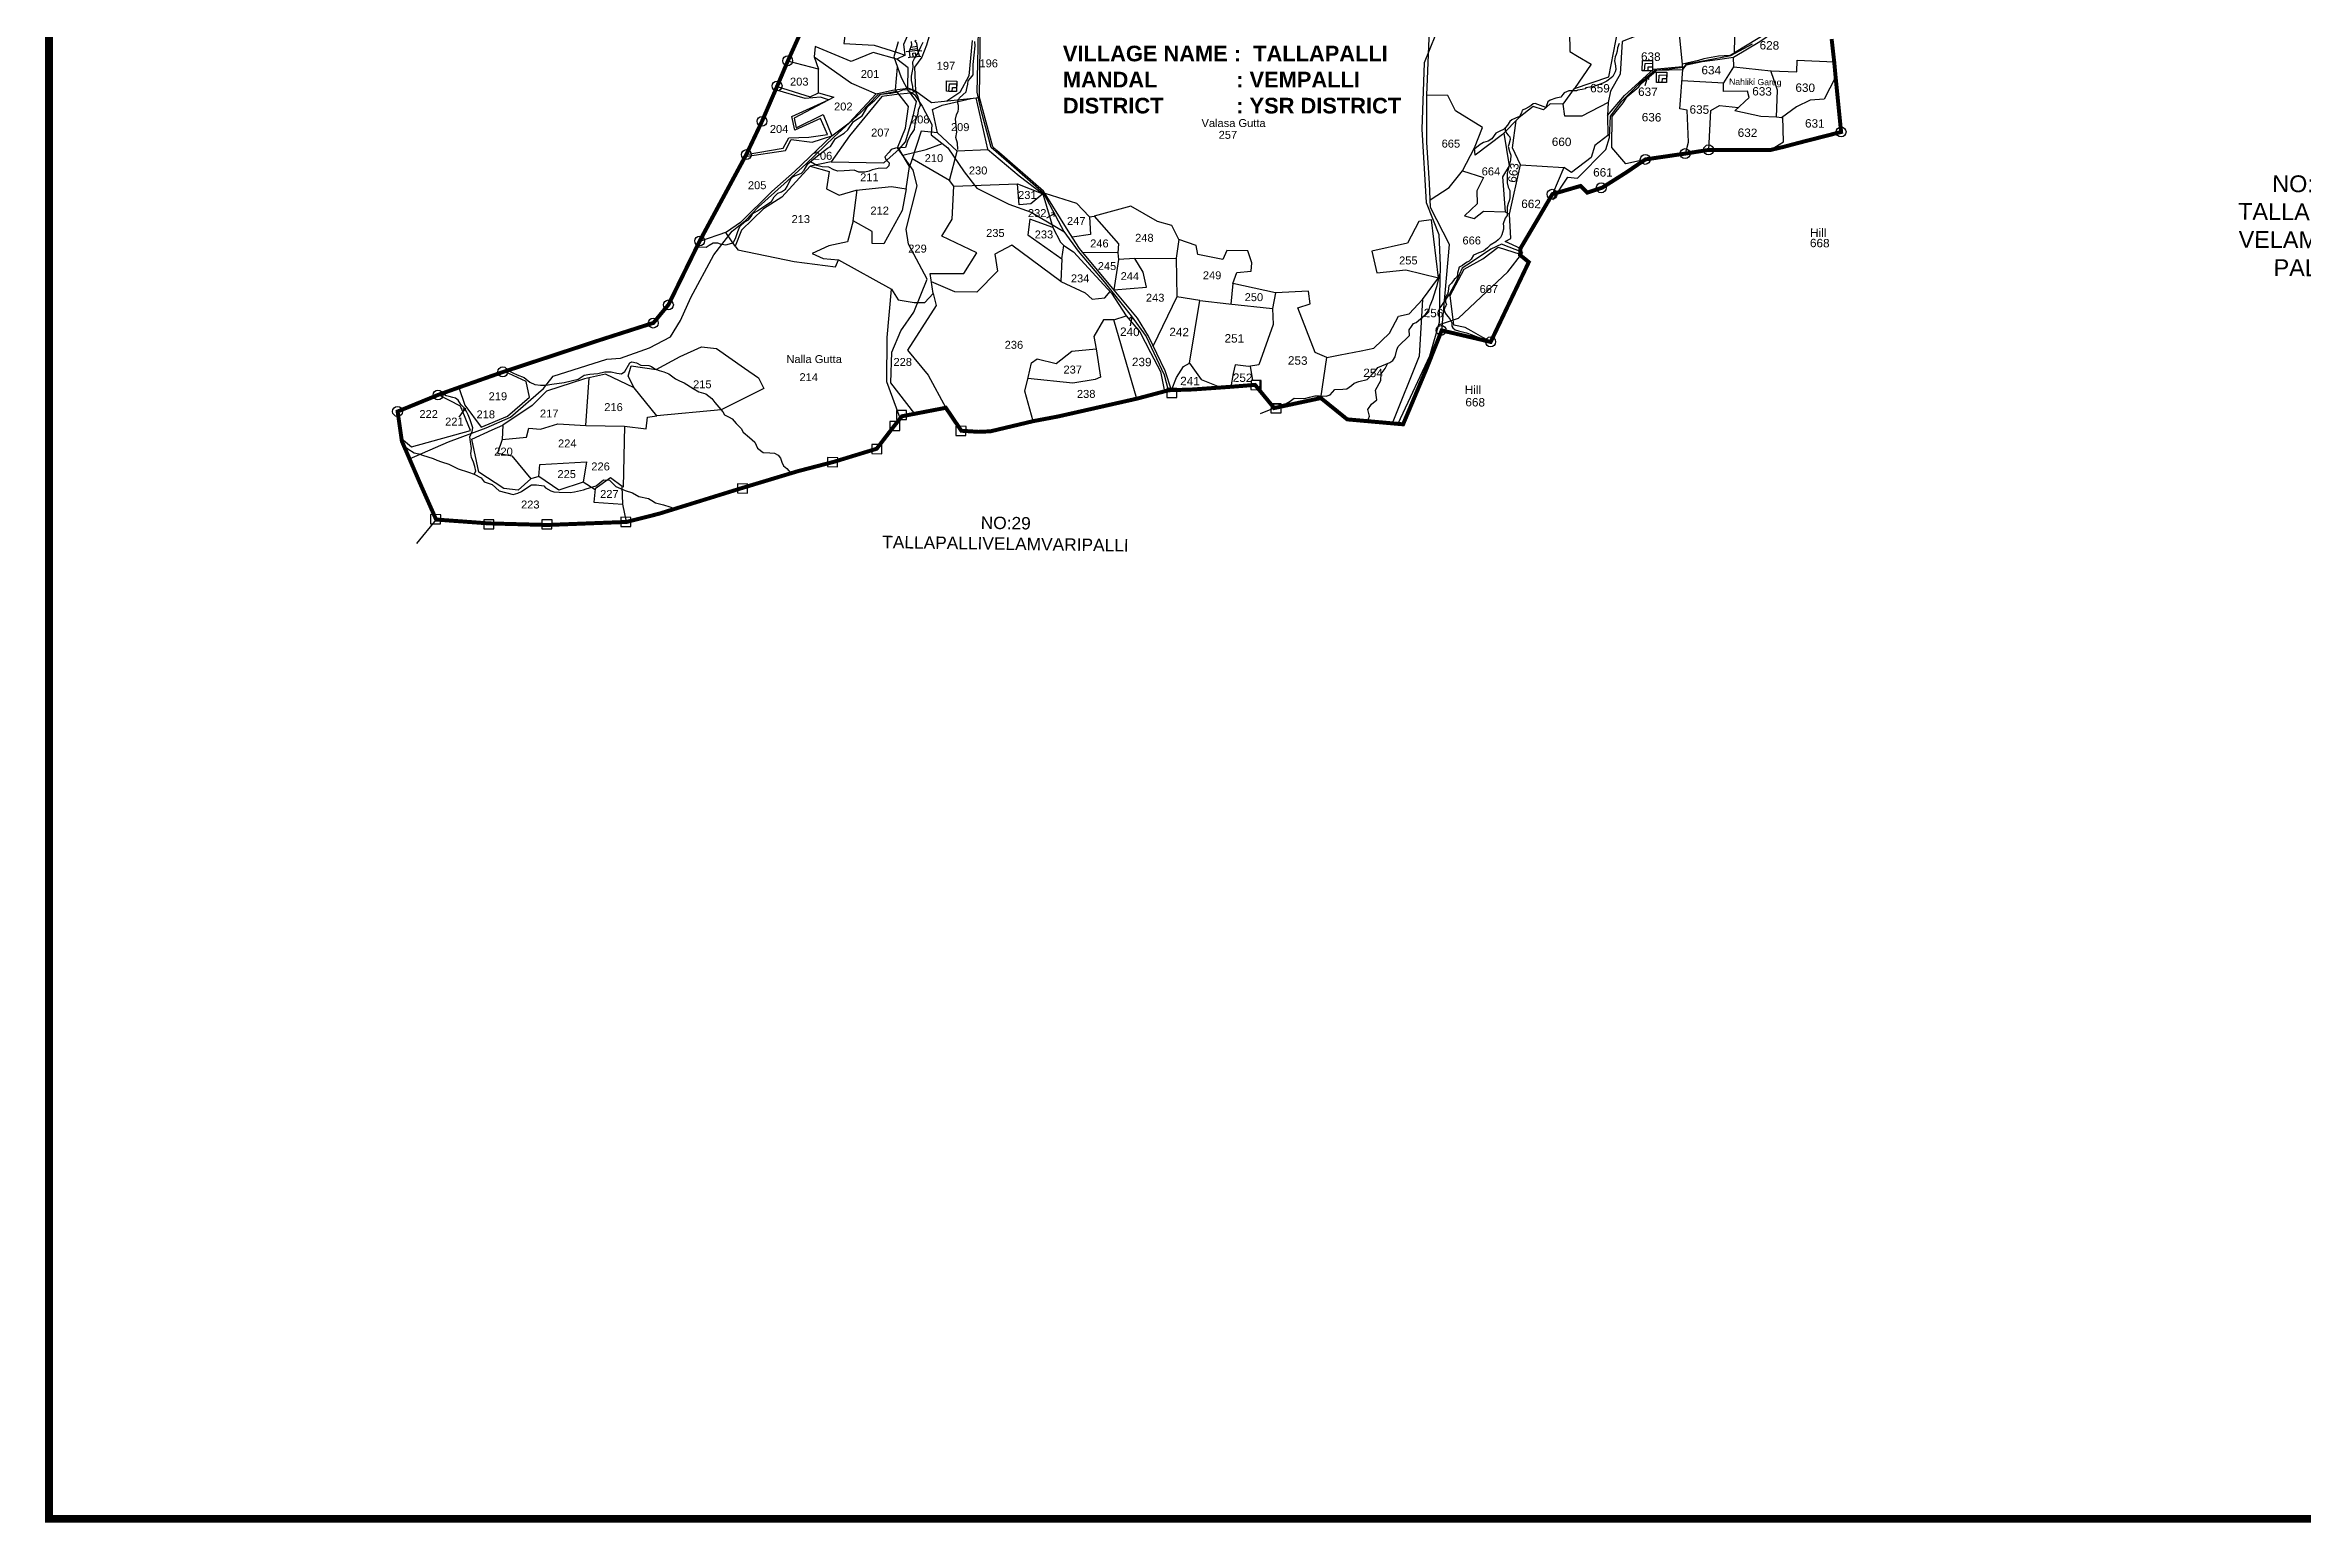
# Model space of a CAD drawing. Header units: inches. Extents: x 215816 to 245985, y 1583903 to 1595496.
# Drawn here: x 215816 to 221506, y 1584424 to 1588146 of the extents above; entities that cross this region are included whole.
import ezdxf

# ---------------------------------------------------------------- set-up
doc = ezdxf.new("R2010")
doc.units = ezdxf.units.IN
doc.header["$MEASUREMENT"] = 0
doc.linetypes.add('ACAD_ISO03W100', pattern=[30, 12, -18])
for name, color, linetype in [('BOUNDRY STONES', 240, 'Continuous'), ('DIMENSION', 7, 'Continuous'), ('PLOTS', 7, 'Continuous'), ('PLOTS NO', 7, 'Continuous'), ('ROADS', 1, 'Continuous'), ('STREAMS', 4, 'Continuous'), ('TEXT', 1, 'Continuous'), ('VILLAGE', 7, 'Continuous'), ('VILLAGE BOUNDRY', 5, 'Continuous'), ('wells', 7, 'Continuous')]:
    doc.layers.add(name, color=color, linetype=linetype)
doc.styles.get("Standard").update_dxf_attribs({"font": 'arial.ttf'})

# ---------------------------------------------------------------- blocks, each defined once
blk = doc.blocks.new('VBV BVB')
at = {"layer": 'wells'}
for points in [[(18263.9, 9973.8), (18300.3, 9973.8), (18300.3, 9936.9), (18263.9, 9936.9)], [(18274.1, 9963.3), (18300.3, 9964.6), (18300.3, 9936.9), (18272.6, 9936.9)], [(18285.1, 9951.1), (18300.3, 9951.1), (18300.3, 9936.9), (18285.1, 9936.9)]]:
    blk.add_lwpolyline(points, close=True, dxfattribs=at)
blk = doc.blocks.new('gdggfg')
at = {"layer": 'PLOTS NO'}
for points in [[(18497.2, 7814.7), (18501.3, 7805), (18512.2, 7809.6)], [(18501.3, 7805), (18515.5, 7835.3)]]:
    blk.add_lwpolyline(points, dxfattribs=at)

msp = doc.modelspace()

# ---------------------------------------------------------------- linework, layer by layer
at = {"color": 5, "const_width": 20}
msp.add_lwpolyline([(215826.3046, 1593914.89263), (229280.17091, 1593914.89263), (229280.17091, 1584434.03049), (215826.3046, 1584434.03049)], close=True, dxfattribs=at)
at = {"layer": 'BOUNDRY STONES'}
for points in [[(218880.77131, 1587301.36338), (218855.3079, 1587301.72183), (218854.98586, 1587278.84487), (218880.44927, 1587278.48643)], [(217987.24318, 1587225.92539), (217961.77977, 1587226.28384), (217961.45774, 1587203.40688), (217986.92115, 1587203.04844)], [(218668.45763, 1587281.44746), (218642.99422, 1587281.80591), (218642.67219, 1587258.92895), (218668.1356, 1587258.57051)], [(218931.11875, 1587242.93185), (218905.65534, 1587243.29029), (218905.33331, 1587220.41334), (218930.79672, 1587220.05489)], [(217970.41296, 1587198.19665), (217944.94954, 1587198.55509), (217944.62751, 1587175.67813), (217970.09092, 1587175.31969)], [(218137.17264, 1587185.93277), (218111.70923, 1587186.29121), (218111.38719, 1587163.41425), (218136.85061, 1587163.05581)], [(217925.16173, 1587140.16758), (217899.69832, 1587140.52603), (217899.37628, 1587117.64907), (217924.83969, 1587117.29063)], [(217813.51221, 1587107.28589), (217788.0488, 1587107.64433), (217787.72676, 1587084.76738), (217813.19018, 1587084.40893)], [(217586.80125, 1587040.82479), (217561.33784, 1587041.18324), (217561.0158, 1587018.30628), (217586.47921, 1587017.94784)], [(216813.13822, 1586963.44009), (216787.67481, 1586963.79854), (216787.35278, 1586940.92158), (216812.81619, 1586940.56314)], [(216947.43135, 1586950.66048), (216921.96794, 1586951.01892), (216921.6459, 1586928.14197), (216947.10932, 1586927.78353)], [(217093.76451, 1586950.71149), (217068.30109, 1586951.06993), (217067.97906, 1586928.19298), (217093.44247, 1586927.83454)], [(217292.56793, 1586956.79385), (217267.10452, 1586957.1523), (217266.78248, 1586934.27534), (217292.24589, 1586933.9169)]]:
    msp.add_lwpolyline(points, close=True, dxfattribs=at)
for points in [[(218913.49875, 1587232.21961), (218878.29523, 1587217.60761)], [(216801.59055, 1586951.37703), (216752.50042, 1586891.43908)]]:
    msp.add_lwpolyline(points, dxfattribs=at)
for centre in [(217687.51248, 1588106.99164), (217660.91226, 1588043.57928), (217622.93941, 1587954.64227), (220342.20148, 1587927.74686), (217583.41441, 1587870.76883), (219848.71383, 1587858.65862), (219949.18771, 1587873.26658), (220008.17516, 1587882.69522), (219737.76823, 1587787.0973), (219613.91537, 1587770.87409), (217465.59761, 1587653.1235), (217348.71732, 1587446.25263), (217386.97131, 1587492.05308), (219334.38587, 1587427.82207), (219458.86273, 1587398.98529), (216969.56154, 1587323.43504), (216704.30035, 1587223.66099), (216806.25883, 1587265.09962)]:
    msp.add_circle(centre, 12.44164, dxfattribs=at)
at = {"layer": 'PLOTS'}
for points in [[(218009.42704, 1588031.50963), (218049.87796, 1588001.63587), (218083.01662, 1588005.11145), (218170.55673, 1588014.29265), (218172.43545, 1588143.67731), (218173.04071, 1588185.35992), (218173.40445, 1588210.41062), (218182.98992, 1588254.29492), (218190.07558, 1588286.73455), (218175.5583, 1588317.91028), (218173.77294, 1588347.40562), (218165.90274, 1588426.57625), (218183.47683, 1588414.06469), (218193.47212, 1588392.46176), (218180.09191, 1588391.55507), (218174.21031, 1588340.17991)], [(219787.9977, 1588265.54503), (219727.78326, 1588265.54288), (219696.93175, 1588218.71708), (219678.95724, 1588220.96951), (219672.54363, 1588243.41745), (219676.92268, 1588283.16337), (219669.24415, 1588280.3632), (219656.13849, 1588279.63883), (219658.92745, 1588130.09528), (219677.68832, 1588119.10683), (219712.3709, 1588098.79286), (219670.53634, 1588037.67023), (219757.15071, 1588066.26116), (219780.33426, 1588187.43336), (219810.26697, 1588194.8281), (219836.18142, 1588223.12352), (219862.0342, 1588224.94087), (219913.17048, 1588265.66452), (219952.64493, 1588375.74448)], [(220073.96257, 1588127.52468), (220061.74415, 1588120.16435), (220033.25169, 1588118.48944), (219996.43004, 1588112.16081), (219982.53894, 1588107.56614), (219942.22072, 1588098.36899), (219933.99263, 1588181.76101), (219927.3384, 1588249.20183), (219930.10031, 1588264.96971)], [(219943.20593, 1588084.77459), (219952.24294, 1588097.08715), (219992.15657, 1588105.1154), (220031.0993, 1588110.54304), (220071.23811, 1588116.13739), (220137.20235, 1588155.599), (220185.50152, 1588188.5327), (220219.07859, 1588207.93838), (220255.73976, 1588237.11434), (220312.85324, 1588299.03411)], [(220305.68824, 1588300.71957), (220267.24746, 1588259.61855), (220238.0762, 1588228.42852), (220188.53885, 1588196.54501), (220073.96257, 1588127.52468), (220075.61241, 1588205.43467), (220053.43797, 1588279.53792)], [(218136.95282, 1588187.97605), (218079.28219, 1588204.30093), (218052.34107, 1588198.68419), (218036.97062, 1588146.26917), (218026.03107, 1588115.96781), (218007.13948, 1588091.29601), (218009.42704, 1588031.50963), (217990.16052, 1588038.32184), (217990.87973, 1588089.41354), (217962.67168, 1588110.76306), (217903.19381, 1588128.22541), (217847.29393, 1588105.39893), (217757.15145, 1588143.3249), (217754.45799, 1588116.65362), (217764.79263, 1588085.57451), (217687.7615, 1588106.18954)], [(217838.94211, 1588229.89775), (217829.28413, 1588150.23979), (217905.15282, 1588146.7736), (217964.44229, 1588127.84332), (217983.97693, 1588120.80981), (217962.67168, 1588110.76306)], [(217983.97693, 1588120.80981), (217980.0076, 1588148.77213), (217999.16368, 1588192.32435), (218003.54713, 1588209.26811), (218000.08527, 1588244.89928)], [(219927.3384, 1588249.20183), (219910.10931, 1588243.75581), (219867.62889, 1588211.92763), (219833.60129, 1588181.024), (219824.95685, 1588169.35446), (219790.84561, 1588155.83241), (219785.61412, 1588073.26005), (219761.40079, 1588030.40835), (219754.91387, 1588001.75834), (219753.16467, 1587969.17259), (219754.66865, 1587919.14015), (219721.31291, 1587893.81624), (219712.56582, 1587863.83873), (219662.9932, 1587825.84633), (219643.43746, 1587837.91293), (219614.63999, 1587771.10691)], [(218152.56, 1588158.1014), (218144.00127, 1588068.99397), (218121.26059, 1588026.90595), (218088.76112, 1588005.71393)], [(219335.74044, 1587427.78725), (219347.63653, 1587559.55551), (219355.28526, 1587644.27751), (219307.55094, 1587737.51148), (219304.91001, 1587798.47813), (219298.23375, 1587901.63423), (219297.97014, 1588020.39512), (219304.92198, 1588184.51689)], [(217660.64175, 1588042.1168), (217744.11669, 1588016.4204), (217765.53152, 1588026.61183), (217764.79263, 1588085.57451)], [(217754.45799, 1588116.65362), (217848.70271, 1588050.95093), (217910.4249, 1588023.88612), (217951.8646, 1588032.70546), (217990.16052, 1588038.32184)], [(219753.16467, 1587969.17259), (219796.19057, 1588019.72671), (219869.81161, 1588085.89663), (219942.47419, 1588092.47872), (219942.22072, 1588098.36899)], [(219849.05838, 1587858.65419), (219799.93215, 1587847.22367), (219764.64083, 1587888.80381), (219764.98322, 1587966.56505), (219793.31104, 1588001.08719), (219803.44109, 1588017.19122), (219832.76129, 1588041.73447), (219838.2974, 1588050.05994), (219874.60059, 1588080.36146), (219878.08537, 1588083.27014), (219909.0333, 1588083.98511), (219943.20593, 1588084.77459), (219942.50778, 1588092.48177)], [(219950.52622, 1587873.43691), (219957.4062, 1587902.31461), (219953.95528, 1587982.64432), (219936.00287, 1587985.94583), (219943.20593, 1588084.77459)], [(219941.21316, 1588057.43297), (220046.75289, 1588051.76472), (220072.05421, 1588091.78077), (220071.23811, 1588116.13739)], [(220072.05421, 1588091.78077), (220165.2613, 1588081.62726), (220230.89787, 1588079.48478), (220231.85227, 1588108.72387), (220324.85876, 1588104.7221)], [(220328.47063, 1588065.81221), (220299.49412, 1588010.71793), (220264.67645, 1588007.85432), (220229.96187, 1587990.66015), (220192.05586, 1587963.44988), (220179.26719, 1587965.15431), (220182.0498, 1588032.79797), (220165.2613, 1588081.62726)], [(217765.53152, 1588026.61183), (217803.748, 1588015.47765), (217703.49263, 1587962.31771), (217708.79925, 1587938.56548), (217776.72824, 1587971.43435), (217799.22187, 1587918.35053), (217842.32266, 1587950.66694), (217910.4249, 1588023.88612)], [(217997.41762, 1588025.75952), (217962.79012, 1588021.81732), (217924.71905, 1588017.48308), (217843.38447, 1587917.78587), (217796.78166, 1587852.12457), (217744.55027, 1587841.34286), (217792.01357, 1587828.27192), (217785.63561, 1587784.50882), (217817.33075, 1587768.70508), (217859.83797, 1587781.39548), (217949.27152, 1587790.10309), (217985.75613, 1587784.274), (217994.74715, 1587840.44385)], [(218065.25892, 1587925.87548), (218023.57037, 1587929.38978), (217999.46611, 1587855.00614), (217994.74715, 1587840.44385), (217968.60634, 1587884.10755), (217984.38117, 1587902.71125), (218002.97038, 1587963.79928), (218012.41303, 1588004.72938), (217997.41762, 1588025.75952), (218009.42704, 1588031.50963)], [(219754.91387, 1588001.75834), (219688.82479, 1587967.29585), (219646.238, 1587967.89533), (219642.06474, 1587997.9668), (219670.53634, 1588037.67023)], [(220179.26719, 1587965.15431), (220139.93018, 1587966.31773), (220074.54288, 1587980.65284), (220110.70895, 1588014.29004), (220106.67068, 1588030.81026), (220046.24973, 1588029.52662), (220046.07896, 1588037.5644), (220045.77616, 1588051.81718)], [(218193.20098, 1587883.01945), (218114.24891, 1587879.56118), (218065.25892, 1587925.87548), (218052.52961, 1587984.17973), (218077.06758, 1587995.57276), (218149.97979, 1588012.13454)], [(218162.05223, 1588013.4007), (218191.46351, 1587884.47798), (218271.13538, 1587817.59725), (218330.50865, 1587771.91035), (218356.13258, 1587687.37089), (218375.15058, 1587649.7889), (218383.38684, 1587641.99068), (218407.56977, 1587625.55503), (218445.67208, 1587584.56482), (218503.82048, 1587522.00918), (218540.65761, 1587464.80743), (218574.79008, 1587424.37877), (218601.84974, 1587372.07149), (218626.71152, 1587324.01279), (218636.94527, 1587274.28735)], [(218654.70872, 1587277.37309), (218639.25853, 1587326.04835), (218597.00807, 1587412.94794), (218568.80762, 1587458.39469), (218506.04542, 1587533.91665), (218422.57134, 1587634.36129), (218398.88686, 1587672.26978), (218332.48623, 1587778.5481), (218214.7125, 1587881.05162), (218204.52348, 1587889.91956), (218170.55673, 1588014.29265)], [(219642.06474, 1587997.9668), (219609.21446, 1587998.68111), (219592.45011, 1587983.29816), (219565.90727, 1587991.63438), (219530.89411, 1587964.25826), (219488.91644, 1587921.05512), (219419.85658, 1587869.65817), (219418.57468, 1587887.4388), (219438.9114, 1587938.90916), (219370.79461, 1587980.97187), (219351.10795, 1588019.22421), (219297.97014, 1588020.39512)], [(220008.83228, 1587882.63953), (220014.12179, 1587981.73183), (220035.66086, 1587994.84321), (220084.08367, 1587989.5265)], [(220164.0702, 1587882.33921), (220197.27201, 1587902.93422), (220195.07236, 1587965.61524)], [(217799.22187, 1587918.35053), (217704.31352, 1587827.80371), (217647.83358, 1587777.48523), (217568.62928, 1587699.80969), (217533.31618, 1587675.7272), (217465.16048, 1587651.75197)], [(217580.54402, 1587865.94376), (217682.21492, 1587881.0251), (217696.59544, 1587908.78474), (217749.29884, 1587901.95429), (217799.22187, 1587918.35053)], [(219388.25689, 1587829.83498), (219441.04083, 1587813.47302), (219424.31567, 1587779.10195), (219424.77035, 1587746.82999), (219393.08858, 1587716.6508), (219417.51275, 1587710.18192), (219441.36268, 1587728.22131), (219495.8854, 1587726.53505), (219506.83744, 1587720.86834), (219534.031, 1587844.933), (219514.40468, 1587887.47205), (219523.22384, 1587956.36407)], [(219492.7168, 1587924.96643), (219505.79369, 1587842.31476), (219489.16766, 1587814.98604), (219495.8854, 1587726.53505)], [(217852.65784, 1587703.6566), (217838.56411, 1587650.69288), (217791.56032, 1587640.9216), (217748.86374, 1587621.54466), (217777.33888, 1587608.93502), (217815.93542, 1587605.28401), (217949.32252, 1587531.35811), (217965.60904, 1587504.93548), (218006.16052, 1587498.14925), (218033.47522, 1587497.76474), (218054.45887, 1587520.99904), (218046.98901, 1587570.85574), (218131.17236, 1587571.00264), (218164.40459, 1587623.44317), (218076.14502, 1587665.08561), (218101.84242, 1587707.68649), (218106.35445, 1587791.53064), (218095.4347, 1587805.31922), (218001.09143, 1587860.02174)], [(217796.78166, 1587852.12457), (217929.51616, 1587849.78376), (217968.60634, 1587884.10755)], [(218095.4347, 1587805.31922), (218114.24891, 1587879.56118)], [(219306.72694, 1587756.53365), (219354.57303, 1587788.04628), (219388.25689, 1587829.83498), (219418.57468, 1587887.4388)], [(217744.55027, 1587841.34286), (217672.94005, 1587763.81859), (217626.46626, 1587734.40014), (217571.32338, 1587680.15419), (217555.16518, 1587639.94829), (217561.58045, 1587630.83792), (217703.61548, 1587601.52575), (217807.89125, 1587587.65533), (217815.93542, 1587605.28401)], [(218106.35445, 1587791.53064), (218266.8239, 1587796.88772), (218330.50865, 1587771.91035), (218300.2317, 1587746.69785), (218271.05316, 1587743.91227), (218266.8239, 1587796.88772)], [(219534.031, 1587844.933), (219643.43746, 1587837.91293)], [(217985.75613, 1587784.274), (217976.10169, 1587729.66673), (217930.05339, 1587646.30842), (217900.51488, 1587646.50231), (217900.71734, 1587677.34596), (217852.65784, 1587703.6566), (217862.46824, 1587781.65157)], [(218335.69993, 1587773.40437), (218415.03375, 1587748.18942), (218448.53222, 1587713.99654), (218450.27961, 1587669.32682), (218404.57937, 1587663.15855)], [(218673.1781, 1587656.59743), (218655.49149, 1587691.75241), (218619.48248, 1587702.63403), (218552.31569, 1587740.63727), (218459.52838, 1587715.7138)], [(218356.13258, 1587687.37089), (218297.97352, 1587707.87433), (218292.80494, 1587668.88167), (218378.66065, 1587608.36464), (218383.38684, 1587641.99068)], [(218448.53222, 1587713.99654), (218459.52838, 1587715.7138), (218521.28177, 1587646.21442), (218519.7724, 1587623.33876), (218430.76858, 1587624.49753)], [(219287.64261, 1587505.96686), (219327.30013, 1587560.32118), (219309.67273, 1587706.23281), (219277.78017, 1587702.37991), (219249.75394, 1587647.25217), (219159.87457, 1587627.28946), (219171.96444, 1587572.85645), (219244.94759, 1587580.16238), (219327.30013, 1587560.32118)], [(219534.0275, 1587634.1504), (219496.00122, 1587651.78274), (219509.60822, 1587659.49255), (219506.83744, 1587720.86834)], [(217555.16518, 1587639.94829), (217531.57487, 1587674.53968)], [(218375.5591, 1587550.78666), (218252.35967, 1587642.90224), (218209.95894, 1587619.69404), (218216.03796, 1587577.11525), (218164.29947, 1587524.36455), (218108.66, 1587525.37021), (218050.07891, 1587550.23259)], [(218809.5874, 1587546.03988), (218819.47583, 1587573.68683), (218855.88543, 1587576.99959), (218857.37728, 1587598.01783), (218846.79897, 1587628.29107), (218793.93979, 1587629.03515), (218784.04949, 1587606.22253), (218721.30957, 1587618.82073), (218716.61315, 1587642.07774), (218673.1781, 1587656.59743), (218666.51792, 1587610.08471)], [(219459.22731, 1587398.86341), (219439.36236, 1587410.07033), (219409.57244, 1587426.87649), (219395.08614, 1587435.04902), (219366.13422, 1587440.9723), (219357.15511, 1587516.16008), (219392.41078, 1587582.20922), (219439.26738, 1587608.00272), (219477.86437, 1587637.52327), (219533.42139, 1587619.57133)], [(218378.66065, 1587608.36464), (218375.5591, 1587550.78666), (218436.82908, 1587522.78192), (218454.63179, 1587506.51289), (218486.95777, 1587509.83999), (218500.1272, 1587525.98238)], [(218519.7724, 1587623.33876), (218521.19818, 1587606.45798), (218509.22323, 1587530.09279), (218591.96781, 1587536.52908), (218583.23377, 1587574.4104), (218562.09264, 1587608.66675), (218521.19818, 1587606.45798)], [(218562.09264, 1587608.66675), (218666.51792, 1587610.08471), (218667.84124, 1587512.6291), (218608.74691, 1587388.80381)], [(217971.38212, 1587206.49557), (217937.01242, 1587298.30304), (217938.4781, 1587410.35022), (217949.32252, 1587531.35811)], [(218054.45887, 1587520.99904), (218061.54484, 1587490.80433), (217989.59888, 1587378.00917), (218041.91656, 1587314.97901), (218086.07654, 1587232.92966)], [(218700.14764, 1587345.50556), (218725.93972, 1587502.83041), (218667.84497, 1587512.35456)], [(218917.14881, 1587522.53022), (218809.5874, 1587546.03988), (218803.973, 1587494.35401)], [(219031.21378, 1587257.43887), (219046.43413, 1587359.72066), (219016.94955, 1587372.47997), (218972.8407, 1587484.9912), (219004.31479, 1587494.58962), (218999.9865, 1587527.10212), (218917.14881, 1587522.53022), (218909.28374, 1587482.91458)], [(218509.62188, 1587454.30441), (218483.83246, 1587454.19889), (218459.10358, 1587412.8432), (218464.94298, 1587381.49238)], [(218567.02814, 1587255.80643), (218509.62188, 1587454.30441), (218540.65761, 1587464.80743)], [(218725.93972, 1587502.83041), (218798.94178, 1587494.90053), (218909.28374, 1587482.91458), (218910.9536, 1587442.36558), (218875.22769, 1587341.35936), (218848.97225, 1587337.20682), (218815.45258, 1587341.48682), (218809.90266, 1587319.43007), (218804.6827, 1587285.85542)], [(219046.43413, 1587359.72066), (219079.72471, 1587366.17961), (219132.60236, 1587376.43878), (219164.9615, 1587382.71701), (219204.57314, 1587421.11426), (219226.6956, 1587463.40112), (219253.33842, 1587469.78081), (219287.64261, 1587505.96686), (219278.86888, 1587362.90439), (219210.92154, 1587193.73956)], [(217300.746, 1587283.47022), (217285.36464, 1587312.45115), (217293.44874, 1587338.41756), (217355.8066, 1587329.45861), (217416.18158, 1587362.40282), (217470.18014, 1587386.25362), (217507.97902, 1587382.04832), (217578.95531, 1587332.56199), (217613.66444, 1587308.36197), (217627.12193, 1587281.56009), (217520.08729, 1587227.81691), (217357.45822, 1587212.87969)], [(218306.58641, 1587199.34344), (218285.52555, 1587275.07736), (218293.47495, 1587309.29596), (218302.03333, 1587346.34871), (218316.67095, 1587355.96075), (218363.76296, 1587344.77844), (218403.9604, 1587375.53701), (218464.94298, 1587381.49238), (218476.09703, 1587309.80356), (218462.45401, 1587304.38525), (218405.95528, 1587295.36248), (218292.85108, 1587306.61049)], [(218654.70872, 1587277.37309), (218667.71856, 1587308.83266), (218685.26096, 1587336.90879), (218700.14764, 1587345.50556), (218729.57644, 1587304.39177), (218779.76548, 1587284.09773)], [(216858.7351, 1587284.06535), (216874.25475, 1587239.83329), (216915.36287, 1587184.33294), (216981.62184, 1587212.09117), (217036.70841, 1587259.7815), (217028.16036, 1587299.49359), (216973.86093, 1587324.37323)], [(217276.29855, 1587186.42736), (217330.53436, 1587180.19924), (217333.86578, 1587209.20993), (217357.45822, 1587212.87969), (217300.746, 1587283.47022), (217228.45023, 1587317.54737), (217175.59636, 1587306.24413), (217079.58603, 1587274.53619), (217043.79088, 1587238.30732), (216969.35734, 1587189.44505)], [(217178.91213, 1587188.71459), (217187.15792, 1587308.71666)], [(218877.71695, 1587275.66531), (218878.47139, 1587301.0902), (218859.64732, 1587301.64878), (218853.90022, 1587337.98622)], [(216714.30771, 1587155.25378), (216739.81221, 1587134.63129), (216887.92729, 1587175.77865), (216863.06289, 1587237.10902), (216807.48651, 1587265.75377)], [(217060.38794, 1587060.13671), (217040.02441, 1587053.77291), (217008.67631, 1587025.12108), (216971.83391, 1587029.53406), (216909.60755, 1587070.72797), (216891.26327, 1587154.21442), (216942.47542, 1587177.31779), (216969.35734, 1587189.44505), (216967.8077, 1587153.13692), (216955.86531, 1587118.94319), (216991.98152, 1587111.79148), (217040.02441, 1587053.77291)], [(216967.8077, 1587153.13692), (217029.64393, 1587159.17819), (217035.00822, 1587182.01061), (217064.31045, 1587179.30739), (217108.05021, 1587192.66548), (217178.91213, 1587188.71459), (217276.29855, 1587186.42736), (217272.68997, 1587032.78015)], [(217202.26782, 1587026.22558), (217172.49657, 1587045.27197), (217110.78118, 1587025.0654), (217060.38794, 1587060.13671), (217062.86959, 1587089.88207), (217180.32961, 1587096.93367), (217172.49657, 1587045.27197)], [(217281.67587, 1586945.40823), (217271.92652, 1586989.74667), (217270.4927, 1587034.43738), (217240.78023, 1587056.84722), (217202.56334, 1587028.75031), (217198.65492, 1586995.35973), (217271.92652, 1586989.74667)]]:
    msp.add_lwpolyline(points, dxfattribs=at)
at = {"layer": 'PLOTS NO'}
for points in [[(216875.15458, 1587232.34994), (216858.55816, 1587209.51676)], [(216869.33989, 1587230.55186), (216875.15458, 1587232.34994), (216875.11487, 1587224.06897)]]:
    msp.add_lwpolyline(points, dxfattribs=at)
at = {"layer": 'ROADS', "color": 1}
for points in [[(217966.29975, 1588154.66767), (217954.87939, 1588117.03554), (217973.11869, 1588064.91196), (217991.29992, 1588030.97194), (218007.43133, 1588022.53397), (218026.59594, 1587993.13482), (218051.20306, 1587946.36969), (218048.97341, 1587920.30475), (218091.39885, 1587887.8267), (218132.2407, 1587827.71261), (218164.21115, 1587786.31764), (218244.51454, 1587745.63212), (218301.20337, 1587725.76817), (218383.28916, 1587677.28482), (218419.45967, 1587627.66591), (218485.07976, 1587550.37805), (218552.82645, 1587464.46333), (218591.06108, 1587412.47575), (218636.65636, 1587316.05806), (218646.31617, 1587277.05738)], [(218385.10503, 1587674.79379), (218333.08635, 1587773.16247), (218251.05018, 1587844.56206), (218200.49419, 1587888.5631), (218174.99922, 1587981.44574), (218165.47807, 1588028.25749), (218166.7034, 1588100.85805), (218168.11754, 1588184.64531)], [(219319.69312, 1588172.49013), (219291.65874, 1588101.92708), (219285.51642, 1587934.62593), (219296.76021, 1587750.07925), (219314.49862, 1587705.36457), (219328.58184, 1587669.8638), (219331.83564, 1587590.99358), (219330.38479, 1587516.23054), (219329.05918, 1587447.92123), (219305.1275, 1587363.27922), (219256.24787, 1587258.55431), (219224.91261, 1587192.50242)], [(219615.63362, 1587756.66582), (219653.4553, 1587814.02918), (219678.28768, 1587810.98231), (219749.71116, 1587883.38048), (219758.95357, 1587913.65369), (219761.26637, 1587967.63991), (219789.53308, 1588005.39175), (219836.87891, 1588052.45958), (219872.89531, 1588083.38853), (219908.59478, 1588087.03433), (219930.67319, 1588089.28908), (219945.06917, 1588090.75926), (219952.46108, 1588099.26887), (220003.36622, 1588108.71737), (220064.64395, 1588120.09112), (220119.26813, 1588149.76338)], [(219327.30029, 1587441.70036), (219377.80667, 1587458.49234), (219448.85673, 1587525.11562), (219502.5834, 1587575.49485), (219539.92136, 1587623.98208), (219486.83656, 1587645.01635), (219459.17007, 1587632.2789), (219410.911, 1587599.94211), (219387.65078, 1587584.88567), (219372.49077, 1587550.73947), (219355.53096, 1587520.07913), (219329.72199, 1587482.07588)]]:
    msp.add_lwpolyline(points, dxfattribs=at)
at = {"layer": 'ROADS'}
for points in [[(218007.80578, 1587217.86068), (217947.30276, 1587296.15698), (217950.21786, 1587373.00628), (217972.52249, 1587427.1563), (218005.78559, 1587473.736), (218039.04244, 1587557.02342), (217991.67311, 1587645.01916), (217986.2505, 1587683.08295), (218013.93353, 1587792.34445), (218003.94752, 1587831.84548), (217964.58757, 1587887.45317), (217984.80731, 1587937.67755), (217991.98306, 1587991.58287), (217958.90385, 1588033.73782), (217963.99904, 1588090.97375)], [(216734.34344, 1587104.65748), (216832.92589, 1587146.77134), (216927.48412, 1587182.14773), (216989.21952, 1587209.52982), (217071.91288, 1587281.44764), (217096.47466, 1587312.62419), (217231.50985, 1587355.27399), (217266.09556, 1587358.05831), (217339.72015, 1587383.7862), (217392.53097, 1587411.88873), (217417.2353, 1587453.1742), (217443.20459, 1587510.76191), (217501.63034, 1587617.88132), (217548.04069, 1587677.89365), (217581.60821, 1587704.90483), (217613.95821, 1587739.07972), (217678.74879, 1587797.43215), (217733.11586, 1587846.39684), (217804.97655, 1587915.72059), (217871.68659, 1587976.68545), (217914.73674, 1588021.55578), (217961.51244, 1588030.41352)], [(217583.06688, 1587870.62222), (217676.22675, 1587887.20868), (217690.24582, 1587912.77444), (217740.6573, 1587914.48961), (217788.10649, 1587921.399), (217770.46077, 1587961.65597), (217705.6971, 1587932.25815), (217698.28424, 1587966.30917), (217790.20847, 1588008.29838), (217770.02795, 1588015.49257), (217731.73435, 1588012.0914), (217657.12342, 1588033.98187)], [(217977.66205, 1587868.98156), (218036.18501, 1587883.22193), (218077.43899, 1587898.51342)]]:
    msp.add_lwpolyline(points, dxfattribs=at)
at = {"layer": 'STREAMS', "color": 4}
for points in [[(218003.70888, 1588031.60571), (218002.72729, 1588042.37799), (217999.53568, 1588057.14497), (217999.97836, 1588068.46349), (218000.93963, 1588076.37723), (218003.9671, 1588090.20732), (218003.31662, 1588104.37232), (218007.40555, 1588113.09138), (218015.51547, 1588125.71744), (218022.8313, 1588142.31835), (218028.65549, 1588153.56102)], [(218116.12989, 1587883.57123), (218115.2321, 1587899.93099), (218110.91106, 1587913.52041), (218114.20699, 1587927.28445), (218110.16149, 1587960.42161), (218113.13197, 1587971.08994), (218116.92431, 1587980.05568), (218118.40162, 1587984.82621), (218117.6946, 1587994.70075), (218115.28777, 1588004.0356), (218120.78786, 1588014.10462), (218137.06998, 1588028.81328), (218139.16684, 1588037.52094), (218141.57726, 1588048.47901), (218142.2601, 1588056.92481), (218147.98667, 1588063.04479), (218154.59479, 1588071.68904), (218155.24833, 1588097.77822), (218160.42221, 1588144.77369), (218158.88503, 1588155.78734)], [(219782.71892, 1588150.97137), (219778.66189, 1588139.3554), (219777.86579, 1588130.90783), (219775.55138, 1588122.81998), (219772.93178, 1588117.10484), (219771.09172, 1588106.64191), (219773.46371, 1588094.76622), (219774.34338, 1588085.11082), (219773.24227, 1588079.03604), (219766.79618, 1588067.37886), (219762.68665, 1588064.05327), (219751.5666, 1588055.75095), (219741.85046, 1588050.98169), (219717.00731, 1588041.85751), (219709.20534, 1588040.78318), (219698.68584, 1588039.07033), (219697.62741, 1588036.04004), (219689.31299, 1588034.63449), (219679.1344, 1588033.08605), (219675.55875, 1588031.6138), (219656.35252, 1588031.00235), (219644.44102, 1588026.60233), (219641.33039, 1588022.07835), (219636.16005, 1588015.55329), (219623.08762, 1588012.86135), (219608.79491, 1588007.64887), (219603.48636, 1588003.32503), (219597.87273, 1587989.36248), (219571.57652, 1587999.4703), (219566.14403, 1587998.36262), (219561.0094, 1587994.37468), (219556.223, 1587991.05853), (219545.13391, 1587984.95514), (219538.84073, 1587982.84445), (219536.71692, 1587976.27651), (219532.01636, 1587967.038), (219521.79253, 1587962.2758), (219512.59617, 1587958.34504), (219507.6309, 1587954.35473), (219501.6833, 1587944.72292), (219496.52981, 1587939.38179), (219491.71704, 1587934.20508), (219481.83888, 1587929.94557), (219471.94405, 1587924.50214), (219462.27107, 1587910.76586), (219452.53827, 1587904.81259), (219440.80546, 1587901.08666), (219432.26948, 1587895.96236), (219419.42605, 1587885.48511)], [(217457.17804, 1587636.0768), (217465.35392, 1587638.48693), (217482.46851, 1587637.6848), (217489.2763, 1587642.6395), (217500.02574, 1587648.38031), (217510.41171, 1587648.23411), (217517.39755, 1587645.8912), (217531.68155, 1587643.44546), (217546.89837, 1587647.43994), (217551.72959, 1587651.58069), (217555.76978, 1587659.38004), (217562.19795, 1587677.24676), (217566.58223, 1587689.53059), (217579.72596, 1587701.02864), (217589.07195, 1587706.7893), (217595.3619, 1587714.83763), (217599.39833, 1587722.35648), (217611.57096, 1587729.48023), (217624.89019, 1587738.2713), (217632.82465, 1587743.4907), (217646.98983, 1587752.55042), (217653.32717, 1587763.96508), (217662.44377, 1587773.37651), (217671.76212, 1587777.17345), (217681.9659, 1587784.04436), (217686.55193, 1587790.7137), (217695.52602, 1587809.94747), (217700.93035, 1587814.92184), (217705.18038, 1587817.66788), (217722.20236, 1587824.28867), (217728.75706, 1587831.21094), (217738.52594, 1587847.06653), (217758.70035, 1587864.17862), (217788.22056, 1587887.05128), (217795.5819, 1587891.43698), (217808.2171, 1587911.4609), (217829.74362, 1587924.90632), (217839.1212, 1587932.91119), (217853.23067, 1587954.42729), (217875.60709, 1587968.42196), (217889.70891, 1587992.91455), (217907.32932, 1588008.09849), (217922.13493, 1588022.76085), (217947.16442, 1588025.77551), (217964.89576, 1588028.89281), (217977.5943, 1588033.48394), (217992.76787, 1588034.39268), (218001.74231, 1588033.70522), (218009.24617, 1588028.2685), (218015.00248, 1588018.36714), (218020.11065, 1588002.30213), (218021.68426, 1587994.42375), (218016.1812, 1587982.43623), (218015.77429, 1587973.46331), (218008.4842, 1587954.20593), (218005.95838, 1587934.32018), (217997.91712, 1587921.5267), (217990.41757, 1587907.32262), (217984.54012, 1587888.51562), (217959.53414, 1587887.18408), (217947.97824, 1587883.97985), (217943.66898, 1587877.02596), (217932.26727, 1587864.84091), (217934.69885, 1587858.0727), (217943.29384, 1587850.37604), (217942.06055, 1587842.53709), (217936.63647, 1587836.1601), (217915.28765, 1587835.3383), (217900.36716, 1587832.46198), (217893.30234, 1587829.19444), (217882.03489, 1587826.54727), (217867.15389, 1587826.4761), (217855.14711, 1587831.13444), (217843.63447, 1587831.01594), (217829.57591, 1587829.5303), (217813.5643, 1587828.914), (217803.50662, 1587832.42258), (217790.96208, 1587838.77194), (217774.69343, 1587839.84263), (217760.70201, 1587843.12602), (217744.8286, 1587852.32802)], [(219495.5071, 1587938.88871), (219495.91717, 1587931.94668), (219499.37377, 1587924.96184), (219502.84942, 1587919.33011), (219507.37141, 1587915.88301), (219508.11524, 1587908.59793), (219504.5518, 1587895.95998), (219502.95473, 1587890.738), (219506.34228, 1587878.84802), (219510.27086, 1587869.31891), (219509.41373, 1587856.70469), (219500.8137, 1587822.99058), (219500.95223, 1587808.77793), (219500.99759, 1587799.98017), (219503.04313, 1587788.95498), (219507.49369, 1587780.43356), (219507.55095, 1587772.48146), (219507.47769, 1587767.81155), (219507.56115, 1587761.7201), (219505.59954, 1587754.64232), (219502.96309, 1587747.74325), (219500.45808, 1587738.13549), (219500.65832, 1587728.32053), (219500.84446, 1587717.49064), (219495.66954, 1587710.62731), (219490.39206, 1587696.49081), (219491.64985, 1587690.15238), (219491.55223, 1587683.21758), (219489.05675, 1587674.28637), (219487.10924, 1587668.22351), (219483.80545, 1587662.01052), (219478.30153, 1587655.82851), (219471.80109, 1587651.0139), (219457.46535, 1587642.75693), (219451.10807, 1587636.07937), (219441.30714, 1587627.17711), (219429.23581, 1587623.45596), (219415.77962, 1587617.5551), (219409.70848, 1587607.15164), (219404.90047, 1587602.31329), (219399.78508, 1587599.67846), (219393.46809, 1587595.8763), (219388.49805, 1587591.5477), (219379.9716, 1587587.10004), (219375.34136, 1587572.06254), (219375.25803, 1587566.14256), (219371.96376, 1587560.60613), (219367.49428, 1587555.76293), (219360.09048, 1587546.90091), (219353.89779, 1587539.88269), (219352.97282, 1587534.3129), (219352.15285, 1587525.09521), (219350.04332, 1587519.54218), (219347.26883, 1587514.84425), (219345.32371, 1587508.95048), (219345.01407, 1587498.97357), (219347.47176, 1587493.18695), (219346.41334, 1587490.15667), (219343.65075, 1587486.30456), (219341.71278, 1587480.91825), (219342.8118, 1587474.81241), (219346.94526, 1587467.81805), (219351.77244, 1587461.99816), (219357.09559, 1587455.32531), (219361.37765, 1587446.89306), (219361.09657, 1587438.94581), (219363.90946, 1587434.33844), (219369.25385, 1587429.18796), (219377.85204, 1587426.69843), (219398.41862, 1587422.07745), (219412.1596, 1587417.01209), (219420.77862, 1587413.64278), (219459.57218, 1587399.02222)], [(218906.9656, 1587240.0209), (218917.07548, 1587243.1412), (218932.00849, 1587241.02778), (218943.75006, 1587244.12512), (218953.89055, 1587249.42007), (218964.33357, 1587256.88576), (218989.89734, 1587256.25405), (219002.4627, 1587259.88351), (219016.38419, 1587263.22203), (219028.08386, 1587263.3292), (219044.39597, 1587262.55576), (219054.50202, 1587265.40426), (219066.66111, 1587278.82722), (219086.53988, 1587280.17866), (219096.88342, 1587280.57687), (219108.15386, 1587288.84659), (219115.30997, 1587294.7272), (219126.53066, 1587299.46314), (219148.08341, 1587303.78177), (219168.24899, 1587325.5204), (219174.907, 1587334.67073), (219205.27452, 1587346.74984), (219212.96318, 1587351.80736), (219218.26504, 1587361.24864), (219222.59366, 1587378.86013), (219225.70814, 1587387.51652), (219255.00024, 1587414.67814), (219254.12283, 1587429.64402), (219259.95323, 1587437.99032), (219264.68429, 1587445.53642), (219271.79448, 1587448.15514), (219293.84719, 1587467.00071), (219303.83419, 1587480.7262), (219306.96398, 1587490.46992), (219313.45319, 1587506.96337), (219321.13778, 1587531.05277), (219324.27503, 1587541.34011), (219330.66803, 1587569.91506)], [(216980.2332, 1587328.01768), (216994.91593, 1587321.1224), (217005.71506, 1587315.6752), (217023.47664, 1587309.57257), (217037.53116, 1587297.66961), (217049.99134, 1587291.36295), (217064.74859, 1587289.76171), (217078.68914, 1587289.56547), (217092.95548, 1587292.70899), (217124.24495, 1587296.72763), (217159.77945, 1587305.14561), (217174.98034, 1587315.24333), (217188.68123, 1587317.83739), (217209.3367, 1587319.2188), (217226.96059, 1587323.15114), (217242.86068, 1587323.48465), (217256.75809, 1587320.22343), (217268.72716, 1587318.66144), (217277.45279, 1587324.39121), (217290.03023, 1587346.23098), (217294.52259, 1587348.39733), (217306.20118, 1587346.00334), (217317.83289, 1587340.26576), (217337.76428, 1587339.41003), (217344.42037, 1587336.80807), (217352.70629, 1587331.1175), (217363.52094, 1587326.78492), (217375.46273, 1587323.27247), (217387.94252, 1587318.35895), (217404.49457, 1587305.58475), (217415.30547, 1587300.97347), (217426.38724, 1587295.80096), (217449.05365, 1587281.54718), (217463.99566, 1587273.25474), (217480.93251, 1587267.99981), (217496.38113, 1587256.07722), (217504.33325, 1587246.48967), (217523.86886, 1587222.99355), (217527.9372, 1587214.85417), (217539.85546, 1587209.66989), (217547.87426, 1587204.81924), (217557.47583, 1587193.5363), (217570.1245, 1587180.81705), (217575.01365, 1587171.55128), (217591.00418, 1587158.50631), (217604.49326, 1587146.0539), (217611.25173, 1587130.90921), (217625.93319, 1587120.54706), (217642.64998, 1587119.47565), (217654.35603, 1587119.0322), (217663.48237, 1587113.60855), (217669.79288, 1587106.2737), (217672.98962, 1587095.63834), (217677.0462, 1587086.66304), (217685.03754, 1587079.86186), (217694.92174, 1587068.85369)], [(219148.65663, 1587198.7232), (219153.67209, 1587211.82002), (219149.955, 1587228.55101), (219158.48922, 1587242.03723), (219172.25578, 1587252.81632), (219168.64352, 1587277.0074), (219182.16868, 1587301.83517), (219182.84248, 1587318.50435), (219193.12699, 1587331.527), (219200.35017, 1587345.4706)], [(216715.15785, 1587142.23022), (216730.2517, 1587129.81024), (216746.48722, 1587119.59379), (216758.10567, 1587116.6558), (216766.94841, 1587113.75689), (216794.31744, 1587105.60323), (216803.14066, 1587101.31737), (216815.01719, 1587096.98853), (216833.8053, 1587090.62034), (216857.24152, 1587079.19269), (216882.93729, 1587070.50766), (216897.57763, 1587065.30762), (216901.29531, 1587073.02368), (216899.52033, 1587084.97871), (216895.51314, 1587096.13287), (216890.68094, 1587107.85348), (216888.88253, 1587118.14416), (216890.71589, 1587130.0484), (216887.90095, 1587147.01211), (216886.69271, 1587159.79147), (216892.15767, 1587173.30927), (216893.95571, 1587182.71694), (216887.56802, 1587202.93845), (216882.47011, 1587215.4951), (216874.62773, 1587230.30998), (216864.23685, 1587241.554), (216857.16854, 1587252.19633), (216850.57752, 1587257.28306), (216843.38444, 1587259.049), (216834.25238, 1587261.1196), (216827.06302, 1587263.16295), (216817.98562, 1587269.11706)], [(216897.62458, 1587065.53964), (216914.71226, 1587056.69833), (216922.89454, 1587046.31778), (216942.50747, 1587039.38306), (216960.61151, 1587023.86889), (216995.74055, 1587014.77361), (217007.71843, 1587017.6569), (217016.66678, 1587022.24743), (217035.4467, 1587035.02287), (217041.60373, 1587038.54302), (217054.93821, 1587039.18761), (217072.67074, 1587036.71848), (217077.03753, 1587031.3856), (217090.25878, 1587023.98593), (217098.54649, 1587021.09483), (217111.58013, 1587020.07906), (217139.4252, 1587019.95551), (217149.99588, 1587021.47139), (217172.82985, 1587026.42137), (217179.79999, 1587028.54277), (217205.22666, 1587036.2146), (217223.20908, 1587051.49833), (217238.46712, 1587050.72862), (217254.34675, 1587034.96831), (217278.35772, 1587024.91978), (217296.5986, 1587019.11413), (217312.84174, 1587009.45241), (217336.92299, 1587004.39693), (217344.90186, 1586999.29066), (217354.8158, 1586993.60223), (217374.44844, 1586988.05445), (217390.48816, 1586983.667), (217404.02217, 1586978.76)]]:
    msp.add_lwpolyline(points, dxfattribs=at)
at = {"layer": 'VILLAGE'}
for points in [[(217998.79748, 1588155.89667), (217999.94943, 1588146.13108), (217993.66186, 1588131.31971), (217995.47561, 1588116.21023)], [(217995.38564, 1588135.38033), (218014.73009, 1588138.43339)], [(217998.02891, 1588141.60697), (218013.83548, 1588144.10166)], [(218019.99921, 1588118.32727), (218015.43668, 1588133.95635), (218012.73068, 1588151.10177), (218008.38266, 1588156.31358), (218011.44913, 1588158.87182)], [(217986.46056, 1588130.13343), (217993.69995, 1588131.00244), (218015.43668, 1588133.95635), (218025.54333, 1588132.15857)], [(217991.41318, 1588115.5316), (217995.47561, 1588116.21023), (218022.95751, 1588118.58265)], [(218004.14923, 1588116.95899), (218003.17196, 1588126.40309), (218008.40614, 1588126.94472), (218010.22677, 1588117.48365)]]:
    msp.add_lwpolyline(points, dxfattribs=at)
at = {"layer": 'VILLAGE BOUNDRY', "linetype": 'ACAD_ISO03W100', "const_width": 10}
msp.add_lwpolyline([(217743.04378, 1588229.13525), (217687.7615, 1588106.18954), (217660.64175, 1588042.1168), (217622.10305, 1587953.00929), (217583.06688, 1587870.62222), (217466.35858, 1587654.19569), (217387.18911, 1587492.71707), (217349.16352, 1587446.80441), (217212.39869, 1587403.01118), (216969.7968, 1587323.03342), (216858.7351, 1587284.06535), (216807.48651, 1587265.75377), (216704.54522, 1587223.57309), (216715.19258, 1587149.06134), (216759.87375, 1587045.462), (216801.59055, 1586951.37703), (216934.74352, 1586941.65138), (217081.56887, 1586937.73645), (217281.67587, 1586945.40823), (217363.79623, 1586966.18638), (217573.79638, 1587031.22418), (217714.35589, 1587073.55823), (217803.50684, 1587096.68369), (217911.78444, 1587129.74037), (217956.72564, 1587188.22666), (217975.51202, 1587211.64337), (218086.07654, 1587232.92966), (218125.25043, 1587175.05376), (218168.5874, 1587172.34218), (218198.69935, 1587173.66204), (218306.58641, 1587199.34344), (218369.10471, 1587211.08364), (218569.28085, 1587256.31545), (218647.7318, 1587277.15229), (218708.62493, 1587279.07939), (218804.6827, 1587285.85542), (218865.38716, 1587290.63595), (218913.49875, 1587232.21961), (219031.21378, 1587257.43887), (219097.62899, 1587203.7573), (219238.46353, 1587191.3042), (219296.6215, 1587329.2491), (219335.74044, 1587427.78725), (219459.22731, 1587398.86341), (219555.20762, 1587599.9697), (219533.3397, 1587617.60625), (219534.0275, 1587634.1504), (219581.33179, 1587714.17027), (219614.63999, 1587771.10691), (219685.49916, 1587791.76243), (219702.78209, 1587774.98907), (219740.19834, 1587787.4454), (219801.47105, 1587826.15346), (219849.05838, 1587858.65419), (219950.52622, 1587873.43691), (220008.83228, 1587882.63953), (220164.0702, 1587882.33921), (220197.31561, 1587890.20469), (220238.87177, 1587901.23851), (220342.26689, 1587927.66419), (220328.90242, 1588061.16064), (220324.85876, 1588104.7221), (220318.38, 1588161.9171)], dxfattribs=at)

# ---------------------------------------------------------------- block references
at = {"layer": 'PLOTS NO'}
for p, xscale, yscale, zscale, rotation in [((232030.36863, 1595250.83696), 0.7040403779441003, 0.7040403779441003, 0.7040403779441003, 187.6703647441172), ((232138.77388, 1584557.01236), 0.7040403779441003, 0.7040403779441003, 0.7040403779441003, 144.188858933242), ((229761.93305, 1596080.0572), 0.7040403779441005, 0.7040403779441005, 0.7040403779441005, 194.6860780323604)]:
    msp.add_blockref('gdggfg', p, dxfattribs=dict(at, xscale=xscale, yscale=yscale, zscale=zscale, rotation=rotation))
at = {"layer": 'wells', "xscale": 0.7040403779441005, "yscale": 0.7040403779441005, "zscale": 0.7040403779441005, "rotation": 359.1935136976742}
for p in [(206885.2996, 1581267.62579), (205131.7677, 1581215.90897), (206920.99149, 1581238.28155)]:
    msp.add_blockref('VBV BVB', p, dxfattribs=at)

# ---------------------------------------------------------------- texts
at = {"layer": 'DIMENSION', "attachment_point": 2}
for s, insert, char_height, width, rotation in [('\\pxqc;NO:29\\PTALLAPALLI \\PVELAMVARI\\PPALLI', (221514.17893, 1587818.25359), 42.2893156, 885.018713, 359.58998577), ('\\pxqc;NO:29 TALLAPALLIVELAMVARIPALLI', (218237.34216, 1586958.41461), 31.2482266, 383.2064242, 359.1935137)]:
    msp.add_mtext(s, dxfattribs=dict(at, insert=insert, char_height=char_height, width=width, rotation=rotation))
at = {"layer": 'PLOTS NO'}
for s, height, rotation, p in [('628', 21.189139, 359.19351371, (220136.74564, 1588135.72157)), ('638', 21.189139, 359.19351371, (219837.78634, 1588107.37206)), ('634', 21.189139, 359.19351371, (219990.17005, 1588073.20576)), ('659', 21.189139, 359.19351371, (219709.76151, 1588027.74326)), ('637', 21.189139, 359.19351371, (219830.549, 1588018.71712)), ('Nahliki Garug', 15.6168193, 359.19351371, (220059.84591, 1588046.91218)), ('633', 21.189139, 359.19351371, (220118.17574, 1588019.86658)), ('630', 21.189139, 359.19351371, (220227.01588, 1588029.00327)), ('636', 21.189139, 359.19351371, (219839.72424, 1587954.57155)), ('635', 21.189139, 359.19351371, (219960.20881, 1587974.01214)), ('660', 21.189139, 359.19351371, (219613.06209, 1587892.71084)), ('632', 21.189139, 359.19351371, (220081.61698, 1587915.55853)), ('631', 21.189139, 359.19351371, (220251.20603, 1587938.95323)), ('663', 21.189139, 81.49024417, (219523.13534, 1587798.87824)), ('661', 21.189139, 359.19351371, (219717.26583, 1587815.71661)), ('662', 21.189139, 359.19351371, (219536.0783, 1587736.37232)), ('Hill', 21.189139, 359.19351371, (220263.91415, 1587663.58379)), ('668', 21.189139, 359.19351371, (220263.67058, 1587637.64609)), ('256', 21.189139, 359.19351371, (219290.2834, 1587461.34217)), ('240', 21.189139, 359.19351371, (218524.98939, 1587414.08429)), ('242', 21.189139, 359.19351371, (218649.21603, 1587413.56067)), ('251', 21.189139, 359.19351371, (218788.34073, 1587397.46071)), ('239', 21.189139, 359.19351371, (218554.92106, 1587338.078)), ('253', 21.189139, 359.19351371, (218948.09974, 1587341.7649)), ('241', 21.189139, 359.19351371, (218676.58878, 1587290.02368)), ('252', 21.189139, 359.19351371, (218809.21564, 1587298.42959)), ('254', 21.189139, 359.19351371, (219137.95797, 1587310.50325)), ('Hill', 21.189139, 359.19351371, (219393.74449, 1587267.95308)), ('668', 21.189139, 359.19351371, (219395.30946, 1587236.71214))]:
    msp.add_text(s, height=height, rotation=rotation, dxfattribs=at).set_placement(p)
for s, p in [('201', (217871.70201, 1588063.75879)), ('197', (218063.10126, 1588084.53132)), ('196', (218170.87767, 1588090.58547)), ('203', (217693.38193, 1588044.55845)), ('202', (217804.37972, 1587981.89228)), ('208', (217998.28705, 1587949.31483)), ('204', (217642.60289, 1587925.24911)), ('207', (217897.83024, 1587916.3036)), ('209', (218098.97725, 1587929.94967)), ('Valasa Gutta', (218730.41981, 1587940.20908)), ('257', (218773.58985, 1587910.46966)), ('665', (219335.51609, 1587888.36892)), ('206', (217753.32764, 1587857.72568)), ('210', (218032.8341, 1587851.83105)), ('205', (217587.29154, 1587783.59279)), ('211', (217870.13839, 1587803.52584)), ('230', (218144.12711, 1587820.75624)), ('664', (219436.5098, 1587818.51412)), ('212', (217896.02843, 1587719.72263)), ('231', (218268.18808, 1587759.02084)), ('213', (217697.24516, 1587698.31125)), ('235', (218187.6353, 1587663.37521)), ('232', (218292.98952, 1587713.40424)), ('247', (218391.44734, 1587693.60539)), ('229', (217991.41783, 1587623.91677)), ('233', (218310.0545, 1587659.61645)), ('246', (218449.78807, 1587636.93101)), ('248', (218563.12159, 1587651.12193)), ('666', (219388.0637, 1587644.44416)), ('234', (218401.2427, 1587548.91446)), ('245', (218468.99097, 1587579.88122)), ('244', (218526.58723, 1587554.50738)), ('249', (218733.84225, 1587556.71654)), ('255', (219228.3747, 1587594.10269)), ('243', (218590.25685, 1587500.25442)), ('250', (218839.1466, 1587501.64374)), ('667', (219431.22051, 1587522.19542)), ('236', (218234.3773, 1587381.56642)), ('Nalla Gutta', (217684.3818, 1587345.58571)), ('228', (217954.18686, 1587338.47494)), ('237', (218382.581, 1587319.2565)), ('215', (217449.13142, 1587282.09066)), ('214', (217717.26883, 1587300.0168)), ('222', (216759.40033, 1587207.15894)), ('218', (216903.40731, 1587206.33269)), ('219', (216933.93567, 1587252.02922)), ('217', (217063.20806, 1587208.48374)), ('216', (217225.29767, 1587224.58838)), ('238', (218416.51947, 1587257.93368)), ('221', (216824.2538, 1587188.13931)), ('220', (216948.12359, 1587112.63001)), ('224', (217108.79002, 1587133.11482)), ('225', (217107.34028, 1587055.88442)), ('226', (217192.67122, 1587075.16524)), ('223', (217015.62554, 1586979.23359)), ('227', (217214.86004, 1587005.80828))]:
    msp.add_text(s, height=20, dxfattribs=at).set_placement(p)
at = {"layer": 'TEXT', "insert": (218381.00549, 1588145.08589), "char_height": 39.3744879, "width": 1029.3413908, "attachment_point": 1}
msp.add_mtext('\\pxql;{\\fArial|b1|i0|c0|p34;\\C1;VILLAGE NAME :\\C5;  TALLAPALLI\\P\\C1;MANDAL             : \\C5;VEMPALLI \\P\\C1;DISTRICT            : \\C5;YSR DISTRICT}', dxfattribs=at)

doc.saveas('drawing.dxf')
